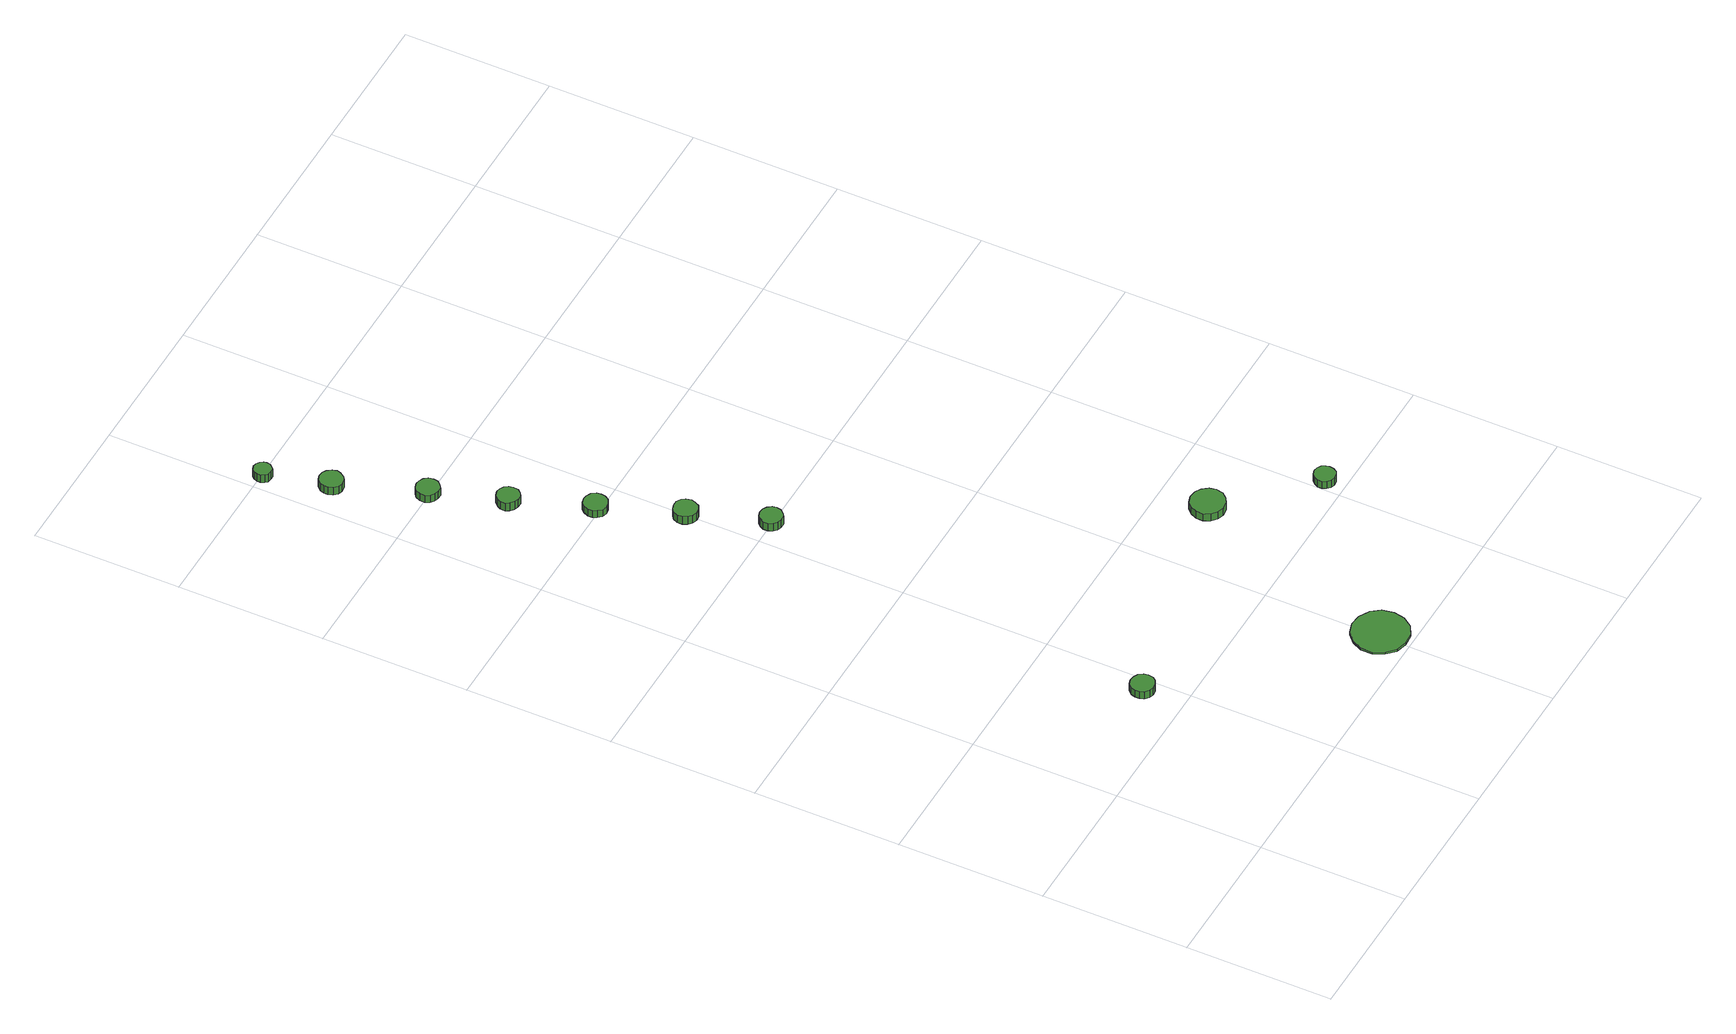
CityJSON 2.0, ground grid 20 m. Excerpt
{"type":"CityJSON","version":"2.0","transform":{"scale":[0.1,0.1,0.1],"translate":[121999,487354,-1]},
"CityObjects":{
"tree1":{"type":"SolitaryVegetationObject","attributes":{"function":"something"},"geometry":[{"type":"MultiSurface","lod":"1","boundaries":[[[0,1,2,3,4,5,6,7,8,9,10,11,12,13,14]],[[15,16,17,18,19,20,21,22,23,24,25,26,27,28,29]],[[0,29,28,1]],[[1,28,27,2]],[[2,27,26,3]],[[3,26,25,4]],[[4,25,24,5]],[[5,24,23,6]],[[6,23,22,7]],[[7,22,21,8]],[[8,21,20,9]],[[9,20,19,10]],[[10,19,18,11]],[[11,18,17,12]],[[12,17,16,13]],[[13,16,15,14]],[[14,15,29,0]]]}]},
"tree2":{"type":"SolitaryVegetationObject","attributes":{"function":"something"},"geometry":[{"type":"MultiSurface","lod":"1","boundaries":[[[30,31,32,33,34,35,36,37,38,39,40,41,42,43,44]],[[45,46,47,48,49,50,51,52,53,54,55,56,57,58,59]],[[30,59,58,31]],[[31,58,57,32]],[[32,57,56,33]],[[33,56,55,34]],[[34,55,54,35]],[[35,54,53,36]],[[36,53,52,37]],[[37,52,51,38]],[[38,51,50,39]],[[39,50,49,40]],[[40,49,48,41]],[[41,48,47,42]],[[42,47,46,43]],[[43,46,45,44]],[[44,45,59,30]]]}]},
"tree3":{"type":"SolitaryVegetationObject","attributes":{"function":"something"},"geometry":[{"type":"MultiSurface","lod":"1","boundaries":[[[60,61,62,63,64,65,66,67,68,69,70,71,72,73,74]],[[75,76,77,78,79,80,81,82,83,84,85,86,87,88,89]],[[60,89,88,61]],[[61,88,87,62]],[[62,87,86,63]],[[63,86,85,64]],[[64,85,84,65]],[[65,84,83,66]],[[66,83,82,67]],[[67,82,81,68]],[[68,81,80,69]],[[69,80,79,70]],[[70,79,78,71]],[[71,78,77,72]],[[72,77,76,73]],[[73,76,75,74]],[[74,75,89,60]]]}]},
"tree4":{"type":"SolitaryVegetationObject","attributes":{"function":"something"},"geometry":[{"type":"MultiSurface","lod":"1","boundaries":[[[90,91,92,93,94,95,96,97,98,99,100,101,102,103,104]],[[105,106,107,108,109,110,111,112,113,114,115,116,117,118,119]],[[90,119,118,91]],[[91,118,117,92]],[[92,117,116,93]],[[93,116,115,94]],[[94,115,114,95]],[[95,114,113,96]],[[96,113,112,97]],[[97,112,111,98]],[[98,111,110,99]],[[99,110,109,100]],[[100,109,108,101]],[[101,108,107,102]],[[102,107,106,103]],[[103,106,105,104]],[[104,105,119,90]]]}]},
"tree5":{"type":"SolitaryVegetationObject","attributes":{"function":"something"},"geometry":[{"type":"MultiSurface","lod":"1","boundaries":[[[120,121,122,123,124,125,126,127,128,129,130,131,132,133,134]],[[135,136,137,138,139,140,141,142,143,144,145,146,147,148,149]],[[120,149,148,121]],[[121,148,147,122]],[[122,147,146,123]],[[123,146,145,124]],[[124,145,144,125]],[[125,144,143,126]],[[126,143,142,127]],[[127,142,141,128]],[[128,141,140,129]],[[129,140,139,130]],[[130,139,138,131]],[[131,138,137,132]],[[132,137,136,133]],[[133,136,135,134]],[[134,135,149,120]]]}]},
"tree6":{"type":"SolitaryVegetationObject","attributes":{"function":"something"},"geometry":[{"type":"MultiSurface","lod":"1","boundaries":[[[150,151,152,153,154,155,156,157,158,159,160,161,162,163,164]],[[165,166,167,168,169,170,171,172,173,174,175,176,177,178,179]],[[150,179,178,151]],[[151,178,177,152]],[[152,177,176,153]],[[153,176,175,154]],[[154,175,174,155]],[[155,174,173,156]],[[156,173,172,157]],[[157,172,171,158]],[[158,171,170,159]],[[159,170,169,160]],[[160,169,168,161]],[[161,168,167,162]],[[162,167,166,163]],[[163,166,165,164]],[[164,165,179,150]]]}]},
"tree7":{"type":"SolitaryVegetationObject","attributes":{"function":"something"},"geometry":[{"type":"MultiSurface","lod":"1","boundaries":[[[180,181,182,183,184,185,186,187,188,189,190,191,192,193,194]],[[195,196,197,198,199,200,201,202,203,204,205,206,207,208,209]],[[180,209,208,181]],[[181,208,207,182]],[[182,207,206,183]],[[183,206,205,184]],[[184,205,204,185]],[[185,204,203,186]],[[186,203,202,187]],[[187,202,201,188]],[[188,201,200,189]],[[189,200,199,190]],[[190,199,198,191]],[[191,198,197,192]],[[192,197,196,193]],[[193,196,195,194]],[[194,195,209,180]]]}]},
"tree8":{"type":"SolitaryVegetationObject","attributes":{"function":"something"},"geometry":[{"type":"MultiSurface","lod":"1","boundaries":[[[210,211,212,213,214,215,216,217,218,219,220,221,222,223,224]],[[225,226,227,228,229,230,231,232,233,234,235,236,237,238,239]],[[210,239,238,211]],[[211,238,237,212]],[[212,237,236,213]],[[213,236,235,214]],[[214,235,234,215]],[[215,234,233,216]],[[216,233,232,217]],[[217,232,231,218]],[[218,231,230,219]],[[219,230,229,220]],[[220,229,228,221]],[[221,228,227,222]],[[222,227,226,223]],[[223,226,225,224]],[[224,225,239,210]]]}]},
"tree9":{"type":"SolitaryVegetationObject","attributes":{"function":"something"},"geometry":[{"type":"MultiSurface","lod":"1","boundaries":[[[240,241,242,243,244,245,246,247,248,249,250,251,252,253,254]],[[255,256,257,258,259,260,261,262,263,264,265,266,267,268,269]],[[240,269,268,241]],[[241,268,267,242]],[[242,267,266,243]],[[243,266,265,244]],[[244,265,264,245]],[[245,264,263,246]],[[246,263,262,247]],[[247,262,261,248]],[[248,261,260,249]],[[249,260,259,250]],[[250,259,258,251]],[[251,258,257,252]],[[252,257,256,253]],[[253,256,255,254]],[[254,255,269,240]]]}]},
"tree10":{"type":"SolitaryVegetationObject","attributes":{"function":"something"},"geometry":[{"type":"MultiSurface","lod":"1","boundaries":[[[270,271,272,273,274,275,276,277,278,279,280,281,282,283,284]],[[285,286,287,288,289,290,291,292,293,294,295,296,297,298,299]],[[270,299,298,271]],[[271,298,297,272]],[[272,297,296,273]],[[273,296,295,274]],[[274,295,294,275]],[[275,294,293,276]],[[276,293,292,277]],[[277,292,291,278]],[[278,291,290,279]],[[279,290,289,280]],[[280,289,288,281]],[[281,288,287,282]],[[282,287,286,283]],[[283,286,285,284]],[[284,285,299,270]]]}]},
"tree11":{"type":"SolitaryVegetationObject","attributes":{"function":"something"},"geometry":[{"type":"MultiSurface","lod":"1","boundaries":[[[300,301,302,303,304,305,306,307,308,309,310,311,312,313,314]],[[315,316,317,318,319,320,321,322,323,324,325,326,327,328,329]],[[300,329,328,301]],[[301,328,327,302]],[[302,327,326,303]],[[303,326,325,304]],[[304,325,324,305]],[[305,324,323,306]],[[306,323,322,307]],[[307,322,321,308]],[[308,321,320,309]],[[309,320,319,310]],[[310,319,318,311]],[[311,318,317,312]],[[312,317,316,313]],[[313,316,315,314]],[[314,315,329,300]]]}]}
},
"vertices":[
[190,254,30],[189,260,30],[185,266,30],[179,269,30],[172,270,30],[166,268,30],[161,263,30],[159,257,30],[159,251,30],[161,245,30],[166,240,30],[172,238,30],[179,239,30],[185,242,30],[189,247,30],[189,247,18],[185,242,18],[179,239,18],[172,238,18],[166,240,18],[161,245,18],[159,251,18],[159,257,18],[161,263,18],[166,268,18],[172,270,18],[179,269,18],[185,266,18],[189,260,18],[190,254,18],
[444,43,12],[441,59,12],[432,71,12],[418,79,12],[402,81,12],[387,76,12],[376,65,12],[369,51,12],[369,35,12],[376,21,12],[387,10,12],[402,6,12],[418,7,12],[432,15,12],[441,28,12],[441,28,9],[432,15,9],[418,7,9],[402,6,9],[387,10,9],[376,21,9],[369,35,9],[369,51,9],[376,65,9],[387,76,9],[402,81,9],[418,79,9],[432,71,9],[441,59,9],[444,43,9],
[59,1313,25],[57,1319,25],[53,1325,25],[48,1328,25],[41,1329,25],[35,1327,25],[30,1322,25],[28,1316,25],[28,1310,25],[30,1304,25],[35,1299,25],[41,1297,25],[48,1298,25],[53,1301,25],[57,1307,25],[57,1307,12],[53,1301,12],[48,1298,12],[41,1297,12],[35,1299,12],[30,1304,12],[28,1310,12],[28,1316,12],[30,1322,12],[35,1327,12],[41,1329,12],[48,1328,12],[53,1325,12],[57,1319,12],[59,1313,12],
[32,1397,25],[31,1401,25],[28,1405,25],[24,1408,25],[19,1409,25],[14,1407,25],[11,1404,25],[9,1399,25],[9,1394,25],[11,1389,25],[14,1386,25],[19,1385,25],[24,1385,25],[28,1388,25],[31,1392,25],[31,1392,12],[28,1388,12],[24,1385,12],[19,1385,12],[14,1386,12],[11,1389,12],[9,1394,12],[9,1399,12],[11,1404,12],[14,1407,12],[19,1409,12],[24,1408,12],[28,1405,12],[31,1401,12],[32,1397,12],
[102,1201,23],[101,1208,23],[97,1213,23],[91,1216,23],[85,1217,23],[79,1215,23],[74,1211,23],[71,1205,23],[71,1198,23],[74,1192,23],[79,1188,23],[85,1186,23],[91,1186,23],[97,1190,23],[101,1195,23],[101,1195,11],[97,1190,11],[91,1186,11],[85,1186,11],[79,1188,11],[74,1192,11],[71,1198,11],[71,1205,11],[74,1211,11],[79,1215,11],[85,1217,11],[91,1216,11],[97,1213,11],[101,1208,11],[102,1201,11],
[134,1107,23],[133,1113,23],[129,1118,23],[124,1121,23],[118,1122,23],[112,1120,23],[107,1115,23],[104,1110,23],[104,1103,23],[107,1098,23],[112,1094,23],[118,1092,23],[124,1092,23],[129,1095,23],[133,1100,23],[133,1100,10],[129,1095,10],[124,1092,10],[118,1092,10],[112,1094,10],[107,1098,10],[104,1103,10],[104,1110,10],[107,1115,10],[112,1120,10],[118,1122,10],[124,1121,10],[129,1118,10],[133,1113,10],[134,1107,10],
[173,1005,23],[172,1011,23],[168,1017,23],[162,1020,23],[156,1021,23],[149,1019,23],[145,1014,23],[142,1008,23],[142,1002,23],[145,996,23],[149,991,23],[156,989,23],[162,990,23],[168,993,23],[172,999,23],[172,999,11],[168,993,11],[162,990,11],[156,989,11],[149,991,11],[145,996,11],[142,1002,11],[142,1008,11],[145,1014,11],[149,1019,11],[156,1021,11],[162,1020,11],[168,1017,11],[172,1011,11],[173,1005,11],
[215,901,23],[213,908,23],[210,913,23],[204,917,23],[197,917,23],[191,915,23],[186,911,23],[183,905,23],[183,898,23],[186,892,23],[191,887,23],[197,885,23],[204,886,23],[210,889,23],[213,895,23],[213,895,10],[210,889,10],[204,886,10],[197,885,10],[191,887,10],[186,892,10],[183,898,10],[183,905,10],[186,911,10],[191,915,10],[197,917,10],[204,917,10],[210,913,10],[213,908,10],[215,901,10],
[250,801,24],[249,807,24],[245,812,24],[240,815,24],[233,816,24],[227,814,24],[223,810,24],[220,804,24],[220,798,24],[223,792,24],[227,788,24],[233,786,24],[240,786,24],[245,790,24],[249,795,24],[249,795,11],[245,790,11],[240,786,11],[233,786,11],[227,788,11],[223,792,11],[220,798,11],[220,804,11],[223,810,11],[227,814,11],[233,816,11],[240,815,11],[245,812,11],[249,807,11],[250,801,11],
[525,332,26],[523,341,26],[517,349,26],[509,354,26],[499,355,26],[490,352,26],[483,345,26],[479,337,26],[479,327,26],[483,318,26],[490,312,26],[499,309,26],[509,310,26],[517,315,26],[523,322,26],[523,322,14],[517,315,14],[509,310,14],[499,309,14],[490,312,14],[483,318,14],[479,327,14],[479,337,14],[483,345,14],[490,352,14],[499,355,14],[509,354,14],[517,349,14],[523,341,14],[525,332,14],
[627,227,24],[626,232,24],[623,237,24],[618,240,24],[612,241,24],[606,239,24],[602,235,24],[599,229,24],[599,224,24],[602,218,24],[606,214,24],[612,212,24],[618,213,24],[623,216,24],[626,221,24],[626,221,12],[623,216,12],[618,213,12],[612,212,12],[606,214,12],[602,218,12],[599,224,12],[599,229,12],[602,235,12],[606,239,12],[612,241,12],[618,240,12],[623,237,12],[626,232,12],[627,227,12]
]}
